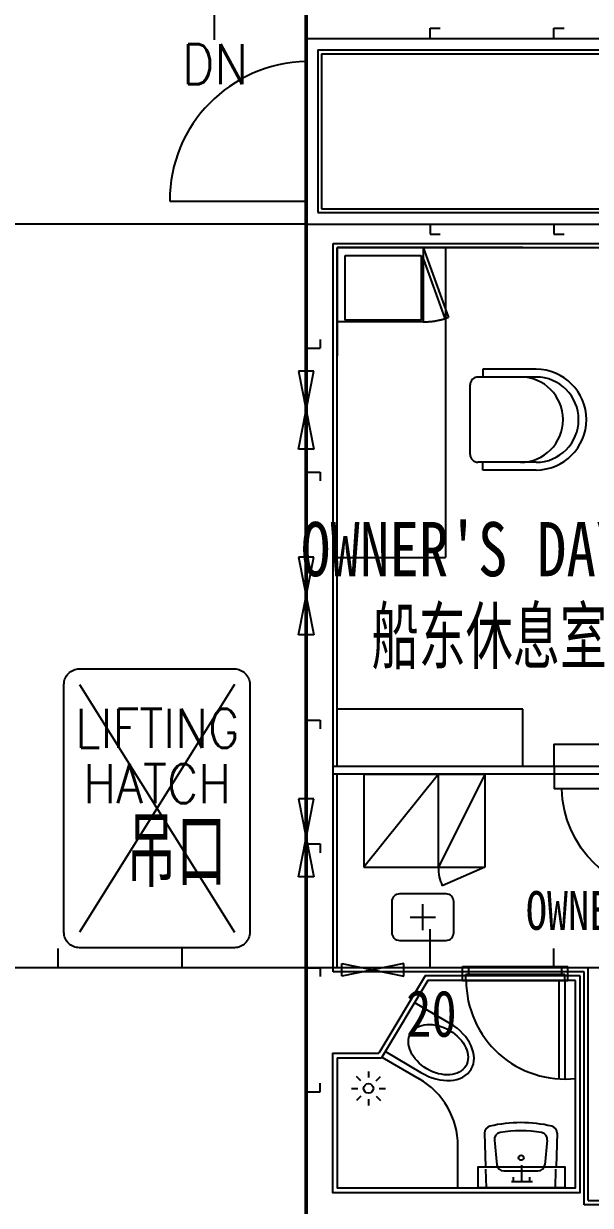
# Model space of a CAD drawing. Header units: millimetres. Extents: x -1838618 to -1600818, y -1770412 to -1553248.
# Drawn here: x -1664311 to -1660653, y -1687078 to -1679451 of the extents above; entities that cross this region are included whole.
import ezdxf
from ezdxf.enums import TextEntityAlignment as Align

# ---------------------------------------------------------------- set-up
doc = ezdxf.new("R2010")
doc.units = ezdxf.units.MM
doc.header["$LTSCALE"] = 100
for name, pattern in [('CENTER1', [2, 1.25, -0.25, 0.25, -0.25]), ('CENTER2', [28.575, 19.05, -3.175, 3.175, -3.175]), ('DASHEDSS', [0.175, 0.125, -0.05]), ('HIDDEN', [9.525, 6.35, -3.175]), ('PHANTOM2', [31.75, 15.875, -3.175, 3.175, -3.175, 3.175, -3.175])]:
    doc.linetypes.add(name, pattern=pattern)
for name, color, linetype in [('Eq', 4, 'PHANTOM2'), ('LIN', 132, 'Continuous'), ("owner's comments", 4, 'Continuous'), ('TOITOR', 6, 'Continuous')]:
    doc.layers.add(name, color=color, linetype=linetype)
doc.styles.add('HZ', font='romans.shx', dxfattribs={"width": 0.8, "height": 4, "bigfont": 'hzdx.shx'})
doc.styles.add('ROMANS4', font='romans.shx', dxfattribs={"width": 0.8, "height": 400, "bigfont": 'hzdx.shx'})
doc.styles.add('ROMANT', font='', dxfattribs={"width": 0.8})
doc.styles.add('样式 1', font='gbenor.shx', dxfattribs={"bigfont": 'gbcbig.shx'})
doc.styles.get('ROMANT').set_extended_font_data('SimSun')

# ---------------------------------------------------------------- blocks, each defined once
blk = doc.blocks.new('ti1')
at = {"color": 2}
for p, q in [((2178241, 239576.7), (2178241, 240776.7)), ((2177821, 240416.7), (2177821, 238416.7)), ((2177821, 240416.7), (2178661, 240416.7)), ((2177891, 240416.7), (2177891, 239489.8)), ((2178591, 240416.7), (2178591, 239613.1)), ((2178661, 240416.7), (2178661, 238416.7)), ((2178591, 240259), (2177891, 240259)), ((2178591, 240019), (2177891, 240019)), ((2178591, 239779), (2177891, 239779)), ((2177821, 239477.5), (2178661, 239625.4)), ((2178170.2, 239539), (2177891, 239539)), ((2177821, 239319.9), (2178661, 239467.8)), ((2178591, 239455.5), (2178591, 238416.7)), ((2177891, 239332.3), (2177891, 238416.7)), ((2178591, 239299), (2177891, 239299)), ((2178241, 239256.7), (2178241, 238056.7)), ((2178591, 239059), (2177891, 239059)), ((2178591, 238819), (2177891, 238819)), ((2178591, 238579), (2177891, 238579)), ((2178661, 238416.7), (2177821, 238416.7))]:
    blk.add_line(p, q, dxfattribs=at)
for points in [[(2178141, 240056.7), (2178341, 240056.7), (2178241, 239576.7)], [(2178141, 238776.7), (2178341, 238776.7), (2178241, 239256.7)]]:
    blk.add_solid(points, dxfattribs=at)
blk = doc.blocks.new('70')
at = {"color": 4}
for p, q in [((11300, 0), (11300, 250)), ((8900, 0), (8900, 125)), ((9700, 0), (9700, 125)), ((10500, 0), (10500, 125)), ((12100, 0), (12100, 125))]:
    blk.add_line(p, q, dxfattribs=at)
at = {"color": 4, "ltscale": 100}
blk.add_line((23486.6, 0), (-1320, 0), dxfattribs=at)
at = {"color": 4, "style": 'ROMANT', "width": 0.8}
blk.add_text('20', height=300, dxfattribs=at).set_placement((11145.5, -444))
blk = doc.blocks.new('D DECK')
at = {"color": 6, "lineweight": 50}
for p, q in [((-12000, 6000, 1180), (-12000, 9600, 1180)), ((-12000, 4800, 1180), (-12000, 6000, 1180)), ((-12000, -4800, 1180), (-12000, 4800, 1180))]:
    blk.add_line(p, q, dxfattribs=at)
at = {"color": 6}
for p, q in [((-12000, 4800, 1770), (-15200, 4800, 1770)), ((-12000, -4800, 1770), (-12000, 4800, 1770))]:
    blk.add_line(p, q, dxfattribs=at)
blk = doc.blocks.new('ST.')
at = {"color": 2, "ltscale": 10}
for p, q in [((98.8, 200), (-101.2, 200)), ((-151.2, 150), (-151.2, -150)), ((148.8, -150), (148.8, 150)), ((-101.2, -200), (48.8, -200)), ((48.8, -200), (98.8, -200))]:
    blk.add_line(p, q, dxfattribs=at)
at = {"color": 2, "linetype": 'CENTER2', "ltscale": 5}
for p, q in [((-1.2, 81.4), (-1.2, -81.4)), ((-84.9, 0), (82.6, 0))]:
    blk.add_line(p, q, dxfattribs=at)
at = {"color": 2, "ltscale": 10}
for centre, start, end in [((-101.2, 150), 90, 180), ((98.8, 150), 0, 90), ((-101.2, -150), 180, 270), ((98.8, -150), 270, 0)]:
    blk.add_arc(centre, 50, start, end, dxfattribs=at)
blk = doc.blocks.new('沙发')
at = {"color": 2, "linetype": 'Continuous'}
for p, q in [((100, 325), (-243.791834, 325)), ((-243.791834, 325), (-243.791834, 275)), ((100, 275), (-275, 275)), ((-325, -225), (-325, 225)), ((100, -275), (-275, -275)), ((-243.791834, -325), (-243.791834, -275)), ((100, -325), (-243.791834, -325))]:
    blk.add_line(p, q, dxfattribs=at)
for centre, radius, start, end in [((100, 0), 325, 270, 90), ((-275, 225), 50, 90, 180), ((0, 0), 275, 270, 90), ((100, 0), 275, 270, 90), ((-275, -225), 50, 180, 270)]:
    blk.add_arc(centre, radius, start, end, dxfattribs=at)
blk = doc.blocks.new('A$C491949C4')
at = {"color": 240, "linetype": 'ByBlock'}
for p, q in [((981.9, 383.9), (989, 166.1)), ((1450.3, 384.1), (1443.2, 166.4)), ((1045.3, 339.3), (1061.7, 179.4)), ((1386.8, 339.3), (1370.4, 179.4)), ((1223.3, 72.6), (1223.3, 177.3)), ((989, 151.1), (992.9, 31.6)), ((1105.4, 139.9), (1326.7, 139.9)), ((1169.2, 72.6), (1169.2, 98.7)), ((1274.1, 72.6), (1274.1, 98.7)), ((1439.3, 31.6), (1443.1, 151.1)), ((1156.1, 72.6), (1290.5, 72.6))]:
    blk.add_line(p, q, dxfattribs=at)
blk.add_lwpolyline([(940, 30), (940, 166.1), (1500.1, 166.1), (1500.1, 30)], close=True, dxfattribs=at)
blk.add_circle((1218.4, 225.1), 16.4, dxfattribs=at)
for centre, radius, start, end in [((1025.8, 385.4), 44, 102.5848, 181.86768), ((1216.1, -423), 874.5, 76.79246, 103.20922), ((1089.1, 343.8), 44, 99.09698, 185.83024), ((1216.1, -390.2), 788.9, 80.22858, 99.7732), ((1343, 343.8), 44, 354.16976, 80.90468), ((1406.3, 385.4), 44, 358.13232, 77.41679), ((1105.4, 183.9), 44, 185.83024, 270), ((1326.7, 183.9), 44, 270, 354.16976)]:
    blk.add_arc(centre, radius, start, end, dxfattribs=at)
at = {"layer": 'TOITOR', "color": 240, "linetype": 'ByBlock'}
for p, q in [((840, 1370), (840, 1460)), ((840, 1460), (1520, 1460)), ((880, 1410), (880, 1460)), ((1480, 1410), (1480, 1460)), ((1520, 1370), (1520, 1460)), ((597.5, 1400), (300, 900)), ((1600, 1400), (597.5, 1400)), ((860, 1370), (860, 1410)), ((860, 1410), (1500, 1410)), ((1500, 1370), (1500, 1410)), ((614.9, 1370), (317.1, 869.5)), ((1570, 1370), (614.9, 1370)), ((840, 1370), (1520, 1370)), ((1462, 1370), (1462, 734.1)), ((1500, 1370), (1500, 733)), ((530.2, 1227.7), (759.9, 1091)), ((0, 900), (300, 900)), ((30, 870), (317.4, 870)), ((319.1, 873.1), (559.2, 735)), ((341.9, 911.3), (571.6, 774.6)), ((232.7, 782.4), (232.7, 741.9)), ((183.6, 721.6), (154.9, 750.2)), ((281.8, 721.6), (310.5, 750.2)), ((122.6, 672.3), (163.1, 672.3)), ((183.6, 623.1), (154.9, 594.4)), ((281.8, 623.1), (310.5, 594.4)), ((302.2, 672.3), (342.7, 672.3)), ((232.7, 602.8), (232.7, 562.3)), ((810, 30), (810, 301.6))]:
    blk.add_line(p, q, dxfattribs=at)
for points in [[(0, 900), (0, 0), (1600, 0), (1600, 1400)], [(30, 870), (30, 30), (1570, 30), (1570, 1370)]]:
    blk.add_lwpolyline(points, dxfattribs=at)
blk.add_circle((232.7, 672.3), 31.3, dxfattribs=at)
for centre, radius, start, end in [((1500, 1370), 637, 180, 276.30898), ((310, 301.6), 500, 0, 60.1011)]:
    blk.add_arc(centre, radius, start, end, dxfattribs=at)
blk.add_ellipse((683.1, 922.5), major_axis=(177.7, -105.7), ratio=0.695122, dxfattribs=at)
blk.add_ellipse((665.8, 932.8), major_axis=(229.7, -136.7), ratio=0.688679, start_param=-1.570796, end_param=1.570796, dxfattribs=at)
blk = doc.blocks.new('A$C27DC17FB')
at = {"layer": 'LIN'}
for p, q in [((0, 400), (82.2, 0)), ((0, 0), (82.2, 400)), ((82.2, 400), (0, 400)), ((82.2, 0), (0, 0))]:
    blk.add_line(p, q, dxfattribs=at)
blk = doc.blocks.new('BC12')
at = {"color": 2}
for p, q in [((0, 0), (370, 0)), ((0, -1200), (0, 0)), ((370, -1200), (370, 0)), ((0, -1200), (370, -1200))]:
    blk.add_line(p, q, dxfattribs=at)
blk = doc.blocks.new('*X273')
at = {"color": 0}
for p, q in [((37.5, 0), (37.5, 0)), ((56.25, 0), (56.25, 0)), ((75, 0), (75, 0)), ((93.75, 0), (93.75, 0)), ((84.375, -18.75), (84.375, -18.75)), ((103.125, -18.75), (103.125, -18.75)), ((121.875, -18.75), (121.875, -18.75)), ((131.25, -37.5), (131.25, -37.5)), ((140.625, -18.75), (140.625, -18.75)), ((150, -37.5), (150, -37.5)), ((168.75, -37.5), (168.75, -37.5)), ((178.125, -56.25), (178.125, -56.25)), ((187.5, -37.5), (187.5, -37.5)), ((196.875, -56.25), (196.875, -56.25)), ((206.25, -37.5), (206.25, -37.5)), ((215.625, -56.25), (215.625, -56.25)), ((234.375, -56.25), (234.375, -56.25)), ((243.75, -75), (243.75, -75)), ((253.125, -56.25), (253.125, -56.25)), ((262.5, -75), (262.5, -75)), ((281.25, -75), (281.25, -75)), ((290.625, -93.75), (290.625, -93.75)), ((300, -75), (300, -75)), ((309.375, -93.75), (309.375, -93.75)), ((328.125, -93.75), (328.125, -93.75)), ((346.875, -93.75), (346.875, -93.75)), ((337.5, -112.5), (337.5, -112.5)), ((356.25, -112.5), (356.25, -112.5)), ((375, -112.5), (375, -112.5)), ((384.375, -131.25), (384.375, -131.25)), ((393.75, -112.5), (393.75, -112.5)), ((403.125, -131.25), (403.125, -131.25)), ((412.5, -112.5), (412.5, -112.5)), ((421.875, -131.25), (421.875, -131.25)), ((440.625, -131.25), (440.625, -131.25)), ((450, -150), (450, -150)), ((459.375, -131.25), (459.375, -131.25)), ((468.75, -150), (468.75, -150)), ((487.5, -150), (487.5, -150)), ((496.875, -168.75), (496.875, -168.75)), ((506.25, -150), (506.25, -150)), ((515.625, -168.75), (515.625, -168.75)), ((534.375, -168.75), (534.375, -168.75)), ((543.75, -187.5), (543.75, -187.5)), ((553.125, -168.75), (553.125, -168.75)), ((562.5, -187.5), (562.5, -187.5))]:
    blk.add_line(p, q, dxfattribs=at)
blk = doc.blocks.new('DOOR700C NEW')
at = {"color": 2}
for p, q in [((649.8, 688), (649.8, 12.5)), ((749.8, 695.2), (749.8, 12.5)), ((-0.2, -274.6), (0, 12.6)), ((799.8, 12.5), (0, 12.6)), ((799.8, -274.6), (799.8, 12.5)), ((-0.2, -274.6), (799.8, -274.6))]:
    blk.add_line(p, q, dxfattribs=at)
at = {"color": 2, "lineweight": -3, "ltscale": 5}
blk.add_arc((749.8, -4.8), 700, 90, 178.57882, dxfattribs=at)
blk = doc.blocks.new('4FDF')
at = {"color": 6}
for p, q in [((2707416.1, 650129.6, 590), (2707416.1, 654779.6, 590)), ((2707416.1, 650129.6, 590), (2707416.1, 654779.6, 590)), ((2707416.1, 650129.6, 590), (2707416.1, 654779.6, 590)), ((2708216.1, 651179.6, 590), (2708216.1, 651244.6, 590)), ((2708216.1, 651244.6, 590), (2708281.1, 651244.6, 590)), ((2708216.1, 651179.6, 590), (2708216.1, 651244.6, 590)), ((2708216.1, 651244.6, 590), (2708281.1, 651244.6, 590)), ((2708216.1, 651179.6, 590), (2708216.1, 651244.6, 590)), ((2708216.1, 651244.6, 590), (2708281.1, 651244.6, 590)), ((2709016.1, 651179.6, 590), (2709016.1, 651244.6, 590)), ((2709016.1, 651244.6, 590), (2709081.1, 651244.6, 590)), ((2709016.1, 651179.6, 590), (2709016.1, 651244.6, 590)), ((2709016.1, 651244.6, 590), (2709081.1, 651244.6, 590)), ((2709016.1, 651179.6, 590), (2709016.1, 651244.6, 590)), ((2709016.1, 651244.6, 590), (2709081.1, 651244.6, 590)), ((2707416.1, 651179.6, 590), (2713616.1, 651179.6, 590)), ((2707416.1, 651179.6, 590), (2713616.1, 651179.6, 590)), ((2707416.1, 651179.6, 590), (2713616.1, 651179.6, 590)), ((2707416.1, 649030.6, 590), (2707416.1, 650129.6, 590)), ((2707416.1, 649030.6, 590), (2707416.1, 650129.6, 590)), ((2707416.1, 649030.6, 590), (2707416.1, 650129.6, 590)), ((2707416.1, 649979.6, 590), (2710416.1, 649979.6, 590)), ((2707416.1, 649979.6, 590), (2710416.1, 649979.6, 590)), ((2707416.1, 649979.6, 590), (2710416.1, 649979.6, 590)), ((2708216.1, 649979.6, 590), (2708216.1, 649914.6, 590)), ((2708216.1, 649979.6, 590), (2708216.1, 649914.6, 590)), ((2708216.1, 649979.6, 590), (2708216.1, 649914.6, 590)), ((2709016.1, 649979.6, 590), (2709016.1, 649914.6, 590)), ((2709016.1, 649979.6, 590), (2709016.1, 649914.6, 590)), ((2709016.1, 649979.6, 590), (2709016.1, 649914.6, 590)), ((2708216.1, 649914.6, 590), (2708281.1, 649914.6, 590)), ((2708216.1, 649914.6, 590), (2708281.1, 649914.6, 590)), ((2708216.1, 649914.6, 590), (2708281.1, 649914.6, 590)), ((2709016.1, 649914.6, 590), (2709081.1, 649914.6, 590)), ((2709016.1, 649914.6, 590), (2709081.1, 649914.6, 590)), ((2709016.1, 649914.6, 590), (2709081.1, 649914.6, 590)), ((2707416.1, 649179.6, 590), (2707506.1, 649179.6, 590)), ((2707416.1, 649179.6, 590), (2707506.1, 649179.6, 590)), ((2707416.1, 649179.6, 590), (2707506.1, 649179.6, 590)), ((2707506.1, 649235.6, 590), (2707506.1, 649179.6, 590)), ((2707506.1, 649235.6, 590), (2707506.1, 649179.6, 590)), ((2707506.1, 649235.6, 590), (2707506.1, 649179.6, 590)), ((2707416.1, 647830.6, 590), (2707416.1, 648528.6, 590)), ((2707416.1, 647830.6, 590), (2707416.1, 648528.6, 590)), ((2707416.1, 647830.6, 590), (2707416.1, 648528.6, 590)), ((2707416.1, 648379.6, 590), (2707506.1, 648379.6, 590)), ((2707416.1, 648379.6, 590), (2707506.1, 648379.6, 590)), ((2707416.1, 648379.6, 590), (2707506.1, 648379.6, 590)), ((2707506.1, 648379.6, 590), (2707506.1, 648323.6, 590)), ((2707506.1, 648379.6, 590), (2707506.1, 648323.6, 590)), ((2707506.1, 648379.6, 590), (2707506.1, 648323.6, 590)), ((2707416.1, 646270.2, 590), (2707416.1, 647328.6, 590)), ((2707416.1, 646270.2, 590), (2707416.1, 647328.6, 590)), ((2707416.1, 646270.2, 590), (2707416.1, 647328.6, 590)), ((2707416.1, 646779.6, 590), (2707506.1, 646779.6, 590)), ((2707416.1, 646779.6, 590), (2707506.1, 646779.6, 590)), ((2707416.1, 646779.6, 590), (2707506.1, 646779.6, 590)), ((2707506.1, 646779.6, 590), (2707506.1, 646723.6, 590)), ((2707506.1, 646779.6, 590), (2707506.1, 646723.6, 590)), ((2707506.1, 646779.6, 590), (2707506.1, 646723.6, 590)), ((2707416.1, 645979.6, 590), (2707506.1, 645979.6, 590)), ((2707416.1, 645979.6, 590), (2707506.1, 645979.6, 590)), ((2707416.1, 645979.6, 590), (2707506.1, 645979.6, 590)), ((2707506.1, 645979.6, 590), (2707506.1, 645923.6, 590)), ((2707506.1, 645979.6, 590), (2707506.1, 645923.6, 590)), ((2707506.1, 645979.6, 590), (2707506.1, 645923.6, 590)), ((2707416.1, 640229.6, 590), (2707416.1, 645768.2, 590)), ((2707416.1, 640229.6, 590), (2707416.1, 645768.2, 590)), ((2707416.1, 640229.6, 590), (2707416.1, 645768.2, 590)), ((2707416.1, 645179.6, 590), (2707506.1, 645179.6, 590)), ((2707416.1, 645179.6, 590), (2707506.1, 645179.6, 590)), ((2707416.1, 645179.6, 590), (2707506.1, 645179.6, 590)), ((2707506.1, 645179.6, 590), (2707506.1, 645123.6, 590)), ((2707506.1, 645179.6, 590), (2707506.1, 645123.6, 590)), ((2707506.1, 645179.6, 590), (2707506.1, 645123.6, 590)), ((2707416.1, 644379.6, 590), (2707506.1, 644379.6, 590)), ((2707416.1, 644379.6, 590), (2707506.1, 644379.6, 590)), ((2707416.1, 644379.6, 590), (2707506.1, 644379.6, 590)), ((2707506.1, 644379.6, 590), (2707506.1, 644435.6, 590)), ((2707506.1, 644379.6, 590), (2707506.1, 644435.6, 590)), ((2707506.1, 644379.6, 590), (2707506.1, 644435.6, 590))]:
    blk.add_line(p, q, dxfattribs=at)
at = {"color": 2}
for p, q in [((2707491.1, 651104.6, 590), (2713741.1, 651104.6, 590)), ((2707491.1, 651104.6, 590), (2713741.1, 651104.6, 590)), ((2707491.1, 651104.6, 590), (2713741.1, 651104.6, 590)), ((2707516.1, 651079.6, 590), (2713716.1, 651079.6, 590)), ((2707516.1, 651079.6, 590), (2713716.1, 651079.6, 590)), ((2707516.1, 651079.6, 590), (2713716.1, 651079.6, 590)), ((2708066.1, 651079.5, 590), (2713716.1, 651079.5, 590)), ((2708066.1, 651079.5, 590), (2713716.1, 651079.5, 590)), ((2708066.1, 651079.5, 590), (2713716.1, 651079.5, 590)), ((2707491.1, 650054.6, 590), (2712691.1, 650054.6, 590)), ((2707491.1, 650054.6, 590), (2712691.1, 650054.6, 590)), ((2707491.1, 650054.6, 590), (2712691.1, 650054.6, 590)), ((2707516.1, 650079.6, 590), (2712716.1, 650079.6, 590)), ((2707516.1, 650079.6, 590), (2712716.1, 650079.6, 590)), ((2707516.1, 650079.6, 590), (2712716.1, 650079.6, 590)), ((2707591.2, 649854.6, 590), (2710546.1, 649854.6, 590)), ((2707591.2, 645154.6, 590), (2707591.2, 649854.6, 590)), ((2707591.2, 649854.6, 590), (2710546.1, 649854.6, 590)), ((2707591.2, 645154.6, 590), (2707591.2, 649854.6, 590)), ((2707591.2, 649854.6, 590), (2710546.1, 649854.6, 590)), ((2707591.2, 645154.6, 590), (2707591.2, 649854.6, 590)), ((2707616.2, 649829.6, 590), (2710516.1, 649829.6, 590)), ((2707616.2, 649829.6, 590), (2707616.2, 649129.6, 590)), ((2707616.2, 649829.6, 590), (2707616.2, 649229.6, 590)), ((2708815.2, 649829.6, 590), (2707616.2, 649829.6, 590)), ((2707616.2, 646479.9, 590), (2707616.2, 649829.6, 590)), ((2707616.2, 649829.6, 590), (2710516.1, 649829.6, 590)), ((2707616.2, 649829.6, 590), (2707616.2, 649129.6, 590)), ((2707616.2, 649829.6, 590), (2707616.2, 649229.6, 590)), ((2708815.2, 649829.6, 590), (2707616.2, 649829.6, 590)), ((2707616.2, 646479.9, 590), (2707616.2, 649829.6, 590)), ((2707616.2, 649829.6, 590), (2710516.1, 649829.6, 590)), ((2707616.2, 649829.6, 590), (2707616.2, 649129.6, 590)), ((2707616.2, 649829.6, 590), (2707616.2, 649229.6, 590)), ((2708815.2, 649829.6, 590), (2707616.2, 649829.6, 590)), ((2707616.2, 646479.9, 590), (2707616.2, 649829.6, 590)), ((2707616.2, 647829.2, 590), (2708316.2, 647829.2, 590)), ((2707616.2, 647829.2, 590), (2708316.2, 647829.2, 590)), ((2707616.2, 647829.2, 590), (2708316.2, 647829.2, 590)), ((2711290.6, 646479.9, 590), (2707591.2, 646479.9, 590)), ((2711290.6, 646479.9, 590), (2707591.2, 646479.9, 590)), ((2711290.6, 646479.9, 590), (2707591.2, 646479.9, 590)), ((2711290.6, 646429.9, 590), (2707591.2, 646429.9, 590)), ((2711290.6, 646429.9, 590), (2707591.2, 646429.9, 590)), ((2711290.6, 646429.9, 590), (2707591.2, 646429.9, 590)), ((2707616.2, 645179.6, 590), (2707616.2, 646429.9, 590)), ((2707616.2, 645179.6, 590), (2707616.2, 646429.9, 590)), ((2707616.2, 645179.6, 590), (2707616.2, 646429.9, 590)), ((2707416.1, 645179.6, 590), (2707416.1, 645304.6, 590)), ((2707416.1, 645179.6, 590), (2707416.1, 645304.6, 590)), ((2707416.1, 645179.6, 590), (2707416.1, 645304.6, 590)), ((2709236.2, 643679.6, 590), (2711266.1, 643679.6, 590)), ((2709236.2, 643679.6, 590), (2711266.1, 643679.6, 590)), ((2709236.2, 643679.6, 590), (2711266.1, 643679.6, 590))]:
    blk.add_line(p, q, dxfattribs=at)
at = {"color": 2, "ltscale": 10}
for p, q in [((2707491.1, 651104.6, 590), (2707491.1, 650054.6, 590)), ((2707491.1, 651104.6, 590), (2707491.1, 650054.6, 590)), ((2707491.1, 651104.6, 590), (2707491.1, 650054.6, 590)), ((2707516.1, 651079.6, 590), (2707516.1, 650079.9, 590)), ((2707516.1, 651079.6, 590), (2707516.1, 650079.9, 590)), ((2707516.1, 651079.6, 590), (2707516.1, 650079.9, 590)), ((2708316.2, 649829.6, 590), (2708316.2, 647829.2, 590)), ((2708316.2, 649829.6, 590), (2708316.2, 647829.2, 590)), ((2708316.2, 649829.6, 590), (2708316.2, 647829.2, 590)), ((2708215.2, 646479.9, 590), (2707615.2, 646479.9, 590)), ((2708215.2, 646479.9, 590), (2707615.2, 646479.9, 590)), ((2708215.2, 646479.9, 590), (2707615.2, 646479.9, 590)), ((2707789.8, 646429.9, 590), (2708569.8, 646429.9, 590)), ((2707789.8, 646429.9, 590), (2708569.8, 646429.9, 590)), ((2707789.8, 646429.9, 590), (2707789.8, 645829.9, 590)), ((2707789.8, 646429.9, 590), (2708569.8, 646429.9, 590)), ((2707789.8, 646429.9, 590), (2708569.8, 646429.9, 590)), ((2707789.8, 646429.9, 590), (2707789.8, 645829.9, 590)), ((2707789.8, 646429.9, 590), (2708569.8, 646429.9, 590)), ((2707789.8, 646429.9, 590), (2708569.8, 646429.9, 590)), ((2707789.8, 646429.9, 590), (2707789.8, 645829.9, 590)), ((2708569.8, 646429.9, 590), (2708569.8, 645829.9, 590)), ((2708569.8, 646429.9, 590), (2708569.8, 645829.9, 590)), ((2708569.8, 646429.9, 590), (2708569.8, 645829.9, 590)), ((2707789.8, 645829.9, 590), (2708569.8, 645829.9, 590)), ((2707789.8, 645829.9, 590), (2708569.8, 645829.9, 590)), ((2707789.8, 645829.9, 590), (2708569.8, 645829.9, 590)), ((2707789.8, 645829.9, 590), (2708569.8, 645829.9, 590)), ((2707789.8, 645829.9, 590), (2708569.8, 645829.9, 590)), ((2707789.8, 645829.9, 590), (2708569.8, 645829.9, 590)), ((2708569.8, 645829.9, 590), (2708295.2, 645709.3, 590)), ((2708569.8, 645829.9, 590), (2708295.2, 645709.3, 590)), ((2708569.8, 645829.9, 590), (2708295.2, 645709.3, 590)), ((2711290.6, 643649.8, 590), (2709211.2, 643649.8, 590)), ((2711290.6, 643649.8, 590), (2709211.2, 643649.8, 590)), ((2711290.6, 643649.8, 590), (2709211.2, 643649.8, 590))]:
    blk.add_line(p, q, dxfattribs=at)
at = {"color": 4, "ltscale": 10}
blk.add_line((2706536.1, 650129.6, 590), (2707416.1, 650129.6, 590), dxfattribs=at)
blk.add_line((2706536.1, 650129.6, 590), (2707416.1, 650129.6, 590), dxfattribs=at)
blk.add_line((2706536.1, 650129.6, 590), (2707416.1, 650129.6, 590), dxfattribs=at)
at = {"color": 4}
for p, q in [((2707466.1, 649030.6, 590), (2707366.1, 649030.6, 590)), ((2707366.1, 649030.6, 590), (2707466.1, 648528.6, 590)), ((2707366.1, 648528.6, 590), (2707466.1, 649030.6, 590)), ((2707466.1, 649030.6, 590), (2707366.1, 649030.6, 590)), ((2707366.1, 649030.6, 590), (2707466.1, 648528.6, 590)), ((2707366.1, 648528.6, 590), (2707466.1, 649030.6, 590)), ((2707466.1, 649030.6, 590), (2707366.1, 649030.6, 590)), ((2707366.1, 649030.6, 590), (2707466.1, 648528.6, 590)), ((2707366.1, 648528.6, 590), (2707466.1, 649030.6, 590)), ((2707466.1, 648528.6, 590), (2707366.1, 648528.6, 590)), ((2707466.1, 648528.6, 590), (2707366.1, 648528.6, 590)), ((2707466.1, 648528.6, 590), (2707366.1, 648528.6, 590)), ((2707366.1, 647328.6, 590), (2707466.1, 647830.6, 590)), ((2707366.1, 647830.6, 590), (2707466.1, 647328.6, 590)), ((2707466.1, 647830.6, 590), (2707366.1, 647830.6, 590)), ((2707366.1, 647328.6, 590), (2707466.1, 647830.6, 590)), ((2707366.1, 647830.6, 590), (2707466.1, 647328.6, 590)), ((2707466.1, 647830.6, 590), (2707366.1, 647830.6, 590)), ((2707366.1, 647328.6, 590), (2707466.1, 647830.6, 590)), ((2707366.1, 647830.6, 590), (2707466.1, 647328.6, 590)), ((2707466.1, 647830.6, 590), (2707366.1, 647830.6, 590)), ((2707466.1, 647328.6, 590), (2707366.1, 647328.6, 590)), ((2707466.1, 647328.6, 590), (2707366.1, 647328.6, 590)), ((2707466.1, 647328.6, 590), (2707366.1, 647328.6, 590)), ((2707366.1, 645768.2, 590), (2707466.1, 646270.2, 590)), ((2707366.1, 646270.2, 590), (2707466.1, 645768.2, 590)), ((2707466.1, 646270.2, 590), (2707366.1, 646270.2, 590)), ((2707366.1, 645768.2, 590), (2707466.1, 646270.2, 590)), ((2707366.1, 646270.2, 590), (2707466.1, 645768.2, 590)), ((2707466.1, 646270.2, 590), (2707366.1, 646270.2, 590)), ((2707366.1, 645768.2, 590), (2707466.1, 646270.2, 590)), ((2707366.1, 646270.2, 590), (2707466.1, 645768.2, 590)), ((2707466.1, 646270.2, 590), (2707366.1, 646270.2, 590)), ((2707466.1, 645768.2, 590), (2707366.1, 645768.2, 590)), ((2707466.1, 645768.2, 590), (2707366.1, 645768.2, 590)), ((2707466.1, 645768.2, 590), (2707366.1, 645768.2, 590))]:
    blk.add_line(p, q, dxfattribs=at)
at = {"color": 2, "linetype": 'DASHEDSS', "ltscale": 300}
for p, q in [((2708215.2, 646429.9, 590), (2707615.2, 646429.9, 590)), ((2708215.2, 646429.9, 590), (2707615.2, 646429.9, 590)), ((2708215.2, 646429.9, 590), (2707615.2, 646429.9, 590)), ((2708269.8, 646429.9, 590), (2707789.8, 645829.9, 590)), ((2708269.8, 646429.9, 590), (2707789.8, 645829.9, 590)), ((2708269.8, 646429.9, 590), (2707789.8, 645829.9, 590)), ((2708269.8, 646429.9, 590), (2707789.8, 645829.9, 590)), ((2708269.8, 646429.9, 590), (2707789.8, 645829.9, 590)), ((2708269.8, 646429.9, 590), (2707789.8, 645829.9, 590)), ((2708269.8, 645829.9, 590), (2708269.8, 646429.9, 590)), ((2708569.8, 646429.9, 590), (2708269.8, 645829.9, 590)), ((2708269.8, 645829.9, 590), (2708269.8, 646429.9, 590)), ((2708569.8, 646429.9, 590), (2708269.8, 645829.9, 590)), ((2708269.8, 645829.9, 590), (2708269.8, 646429.9, 590)), ((2708569.8, 646429.9, 590), (2708269.8, 645829.9, 590)), ((2708269.8, 645829.9, 590), (2708269.8, 646429.9, 590)), ((2708569.8, 646429.9, 590), (2708269.8, 645829.9, 590)), ((2708269.8, 645829.9, 590), (2708269.8, 646429.9, 590)), ((2708569.8, 646429.9, 590), (2708269.8, 645829.9, 590)), ((2708269.8, 645829.9, 590), (2708269.8, 646429.9, 590)), ((2708569.8, 646429.9, 590), (2708269.8, 645829.9, 590))]:
    blk.add_line(p, q, dxfattribs=at)
at = {"color": 4, "ltscale": 10}
blk.add_arc((2707433.4, 650132.4, 590), 897.3, 91.10406, 180.18343, dxfattribs=at)
blk.add_arc((2707433.4, 650132.4, 590), 897.3, 91.10406, 180.18343, dxfattribs=at)
blk.add_arc((2707433.4, 650132.4, 590), 897.3, 91.10406, 180.18343, dxfattribs=at)
at = {"color": 2, "ltscale": 10}
blk.add_arc((2708569.8, 645829.9, 590), 300, 180, 203.70886, dxfattribs=at)
blk.add_arc((2708569.8, 645829.9, 590), 300, 180, 203.70886, dxfattribs=at)
blk.add_arc((2708569.8, 645829.9, 590), 300, 180, 203.70886, dxfattribs=at)
at = {"layer": 'Eq'}
for p, q in [((2708171.2, 649829.6, 590), (2708335.4, 649378.5, 590)), ((2708171.2, 649829.6, 590), (2708335.4, 649378.5, 590)), ((2708171.2, 649829.6, 590), (2708335.4, 649378.5, 590)), ((2708171.2, 649759.4, 590), (2708312.6, 649370.9, 590)), ((2708171.2, 649759.4, 590), (2708312.6, 649370.9, 590)), ((2708171.2, 649759.4, 590), (2708312.6, 649370.9, 590))]:
    blk.add_line(p, q, dxfattribs=at)
at = {"layer": 'Eq', "linetype": 'HIDDEN', "ltscale": 3, "elevation": 590}
for points in [[(2708171.2, 649829.6), (2708171.2, 649349.6), (2707616.2, 649349.6), (2707616.2, 649829.6)], [(2708171.2, 649829.6), (2708171.2, 649349.6), (2707616.2, 649349.6), (2707616.2, 649829.6)], [(2708171.2, 649829.6), (2708171.2, 649349.6), (2707616.2, 649349.6), (2707616.2, 649829.6)], [(2708159.2, 649777.6), (2708159.2, 649361.6), (2707668.2, 649361.6), (2707668.2, 649777.6)], [(2708159.2, 649777.6), (2708159.2, 649361.6), (2707668.2, 649361.6), (2707668.2, 649777.6)], [(2708159.2, 649777.6), (2708159.2, 649361.6), (2707668.2, 649361.6), (2707668.2, 649777.6)]]:
    blk.add_lwpolyline(points, close=True, dxfattribs=at)
at = {"layer": 'Eq'}
blk.add_arc((2708171.2, 649829.6, 590), 480, 270, 290, dxfattribs=at)
blk.add_arc((2708171.2, 649829.6, 590), 480, 270, 290, dxfattribs=at)
blk.add_arc((2708171.2, 649829.6, 590), 480, 270, 290, dxfattribs=at)
at = {"layer": 'LIN'}
for p, q in [((2709211.2, 645154.6, 590), (2707591.2, 645154.6, 590)), ((2709211.2, 645154.6, 590), (2707591.2, 645154.6, 590)), ((2709211.2, 645154.6, 590), (2707591.2, 645154.6, 590)), ((2709236.2, 645179.6, 590), (2707616.2, 645179.6, 590)), ((2709236.2, 645179.6, 590), (2707616.2, 645179.6, 590)), ((2709236.2, 645179.6, 590), (2707616.2, 645179.6, 590)), ((2709211.2, 643649.8, 590), (2709211.2, 645154.6, 590)), ((2709211.2, 643649.8, 590), (2709211.2, 645154.6, 590)), ((2709211.2, 643649.8, 590), (2709211.2, 645154.6, 590)), ((2709236.2, 643679.6, 590), (2709236.2, 645179.6, 590)), ((2709236.2, 643679.6, 590), (2709236.2, 645179.6, 590)), ((2709236.2, 643679.6, 590), (2709236.2, 645179.6, 590))]:
    blk.add_line(p, q, dxfattribs=at)
at = {"color": 2, "ltscale": 10}
blk.add_blockref('沙发', (2708800.3, 648718.5, 590), dxfattribs=at)
blk.add_blockref('沙发', (2708800.3, 648718.5, 590), dxfattribs=at)
blk.add_blockref('沙发', (2708800.3, 648718.5, 590), dxfattribs=at)
at = {"color": 2, "ltscale": 10, "xscale": -1, "rotation": 180}
blk.add_blockref('DOOR700C NEW', (2709016.5, 646348.9, 590), dxfattribs=at)
blk.add_blockref('DOOR700C NEW', (2709016.5, 646348.9, 590), dxfattribs=at)
blk.add_blockref('DOOR700C NEW', (2709016.5, 646348.9, 590), dxfattribs=at)
at = {"color": 2, "rotation": 90.00000050692809}
blk.add_blockref('ST.', (2708169.5, 645508.7, 590), dxfattribs=at)
blk.add_blockref('ST.', (2708169.5, 645508.7, 590), dxfattribs=at)
blk.add_blockref('ST.', (2708169.5, 645508.7, 590), dxfattribs=at)
at = {"layer": 'Eq', "xscale": -0.8000000000465661, "yscale": 0.8000000000465661, "zscale": 0.7999999999999546, "rotation": 90.0000004669075}
blk.add_blockref('*X273', (2708175.7, 649832.8, 590), dxfattribs=at)
blk.add_blockref('*X273', (2708175.7, 649832.8, 590), dxfattribs=at)
blk.add_blockref('*X273', (2708175.7, 649832.8, 590), dxfattribs=at)
at = {"layer": 'LIN', "rotation": 270}
blk.add_blockref('A$C27DC17FB', (2707646.2, 645208.2, 590), dxfattribs=at)
blk.add_blockref('A$C27DC17FB', (2707646.2, 645208.2, 590), dxfattribs=at)
blk.add_blockref('A$C27DC17FB', (2707646.2, 645208.2, 590), dxfattribs=at)
at = {"layer": "owner's comments", "rotation": 90}
blk.add_blockref('BC12', (2707616.2, 646479.9, 590), dxfattribs=at)
blk.add_blockref('BC12', (2707616.2, 646479.9, 590), dxfattribs=at)
blk.add_blockref('BC12', (2707616.2, 646479.9, 590), dxfattribs=at)
at = {"layer": 'TOITOR'}
blk.add_blockref('A$C491949C4', (2707586.2, 643729.6, 590), dxfattribs=at)
blk.add_blockref('A$C491949C4', (2707586.2, 643729.6, 590), dxfattribs=at)
blk.add_blockref('A$C491949C4', (2707586.2, 643729.6, 590), dxfattribs=at)
at = {"color": 2, "width": 0.8}
for s, height, style, p in [("OWNER'S DAY RM", 350, 'ROMANT', (2708715.8, 647888.7, 590)), ("OWNER'S DAY RM", 350, 'ROMANT', (2708715.8, 647888.7, 590)), ("OWNER'S DAY RM", 350, 'ROMANT', (2708715.8, 647888.7, 590)), ('船东休息室', 400, 'HZ', (2708598.7, 647330.2, 590)), ('船东休息室', 400, 'HZ', (2708598.7, 647330.2, 590)), ('船东休息室', 400, 'HZ', (2708598.7, 647330.2, 590)), ("OWNER'S BED ROOM", 250, 'ROMANT', (2709923.4, 645554.7, 590)), ("OWNER'S BED ROOM", 250, 'ROMANT', (2709923.4, 645554.7, 590)), ("OWNER'S BED ROOM", 250, 'ROMANT', (2709923.4, 645554.7, 590))]:
    blk.add_text(s, height=height, dxfattribs=dict(at, style=style)).set_placement(p, align=Align.MIDDLE)

msp = doc.modelspace()

# ---------------------------------------------------------------- linework, layer by layer
at = {"color": 0, "linetype": 'CENTER1', "ltscale": 100}
for p, q in [((-1662951, -1683715.3), (-1663951, -1685315.3)), ((-1663951, -1683715.3), (-1662951, -1685315.3, 590))]:
    msp.add_line(p, q, dxfattribs=at)
at = {"color": 0, "linetype": 'ByBlock', "lineweight": -3, "ltscale": 0.8}
msp.add_lwpolyline([(-1663951, -1683615.3), (-1662951, -1683615.3, -0.414214), (-1662851, -1683715.3), (-1662851, -1685315.3, -0.414214), (-1662951, -1685415.3), (-1663951, -1685415.3, -0.414214), (-1664051, -1685315.3), (-1664051, -1683715.3, -0.414214)], format="xyb", close=True, dxfattribs=at)

# ---------------------------------------------------------------- block references
at = {"color": 7}
for name, p in [('D DECK', (-1650487.9, -1685545.7, -1180)), ('70', (-1672987.9, -1685545.7))]:
    msp.add_blockref(name, p, dxfattribs=at)
for name, p in [('4FDF', (-4369904, -2330725.3, -1180)), ('ti1', (-3841321.9, -1917612.5))]:
    msp.add_blockref(name, p)

# ---------------------------------------------------------------- texts
at = {"color": 2, "style": 'ROMANS4', "width": 0.9}
for s, height, p in [('DN', 259.2, (-1663074.8, -1679712.3)), ('LIFTING', 250, (-1663448.5, -1683999.4)), ('HATCH', 250, (-1663448.5, -1684356.3))]:
    msp.add_text(s, height=height, dxfattribs=at).set_placement(p, align=Align.MIDDLE)
at = {"color": 2, "style": '样式 1'}
msp.add_text(' 吊口', height=450, dxfattribs=at).set_placement((-1663447.2, -1684788.7), align=Align.MIDDLE)

doc.saveas('drawing.dxf')
